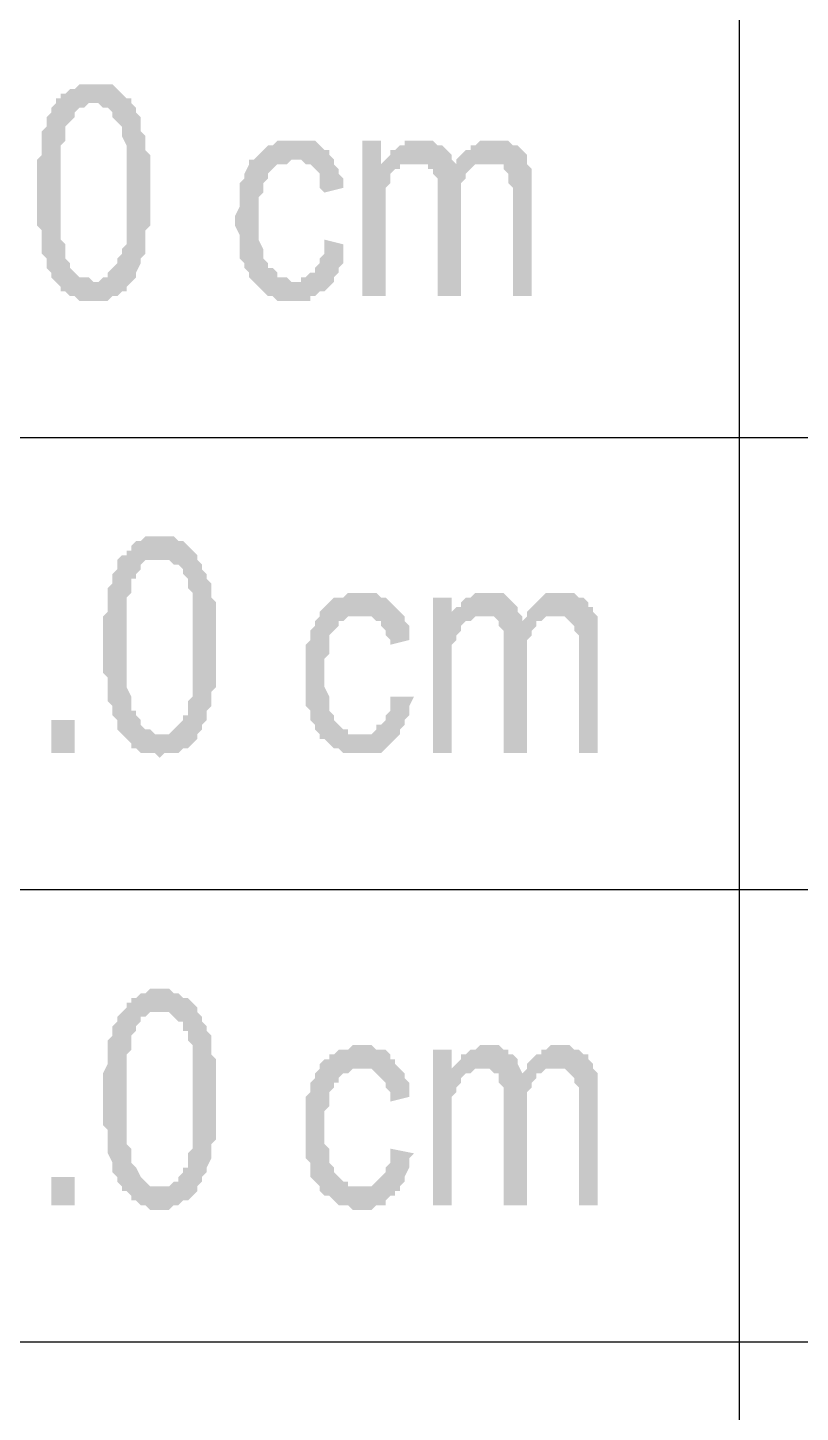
# Model space of a CAD drawing. Header units: inches. Extents: x 1387 to 2676, y -3005 to -2136.
# Drawn here: x 2558.797 to 2560.164, y -2152.162 to -2149.712 of the extents above; entities that cross this region are included whole.
import ezdxf

# ---------------------------------------------------------------- set-up
doc = ezdxf.new("R2010")
doc.units = ezdxf.units.IN
doc.header["$MEASUREMENT"] = 0
doc.layers.add('SAZE_DRAWINGS', color=7, linetype='Continuous')

msp = doc.modelspace()

# ---------------------------------------------------------------- hatches: boundary and pattern name
at = {"layer": 'SAZE_DRAWINGS'}
for points in [[(2558.91359, -2149.812061), (2558.91359, -2149.812061), (2558.88859, -2149.812061), (2558.880257, -2149.820394), (2558.871924, -2149.820394), (2558.86359, -2149.828728), (2558.855257, -2149.828728), (2558.855257, -2149.837061), (2558.846924, -2149.837061), (2558.846924, -2149.845394), (2558.91359, -2149.845394), (2558.91359, -2149.845394), (2558.921924, -2149.845394), (2558.930257, -2149.853728), (2558.93859, -2149.853728), (2558.946924, -2149.862061), (2558.946924, -2149.870394), (2558.955257, -2149.878728), (2558.955257, -2149.878728), (2558.96359, -2149.887061), (2558.96359, -2149.895394), (2558.96359, -2149.895394), (2558.96359, -2149.903728), (2558.971924, -2149.920394), (2558.971924, -2149.928728), (2558.971924, -2149.937061), (2558.971924, -2149.945394), (2558.971924, -2149.962061), (2558.971924, -2149.970394), (2558.971924, -2149.987061), (2558.971924, -2150.003728), (2558.971924, -2150.003728), (2558.971924, -2150.020394), (2558.971924, -2150.037061), (2558.971924, -2150.045394), (2558.971924, -2150.062061), (2558.971924, -2150.070394), (2558.971924, -2150.078728), (2558.971924, -2150.095394), (2558.96359, -2150.103728), (2558.96359, -2150.112061), (2558.96359, -2150.112061), (2558.955257, -2150.120394), (2558.955257, -2150.128728), (2558.955257, -2150.128728), (2558.946924, -2150.137061), (2558.93859, -2150.145394), (2558.93859, -2150.153728), (2558.930257, -2150.153728), (2558.921924, -2150.162061), (2558.91359, -2150.162061), (2558.846924, -2150.162061), (2558.855257, -2150.170394), (2558.855257, -2150.178728), (2558.86359, -2150.178728), (2558.871924, -2150.187061), (2558.880257, -2150.187061), (2558.88859, -2150.195394), (2558.896924, -2150.195394), (2558.905257, -2150.195394), (2558.91359, -2150.195394), (2558.91359, -2150.195394), (2558.921924, -2150.195394), (2558.930257, -2150.195394), (2558.93859, -2150.195394), (2558.946924, -2150.187061), (2558.955257, -2150.187061), (2558.96359, -2150.178728), (2558.971924, -2150.178728), (2558.971924, -2150.170394), (2558.971924, -2150.170394), (2558.980257, -2150.162061), (2558.98859, -2150.153728), (2558.98859, -2150.145394), (2558.996924, -2150.128728), (2558.996924, -2150.120394), (2559.005257, -2150.112061), (2559.005257, -2150.112061), (2559.005257, -2150.103728), (2559.005257, -2150.095394), (2559.005257, -2150.078728), (2559.005257, -2150.070394), (2559.01359, -2150.062061), (2559.01359, -2150.053728), (2559.01359, -2150.037061), (2559.01359, -2150.028728), (2559.01359, -2150.012061), (2559.01359, -2150.003728), (2559.01359, -2149.995394), (2559.01359, -2149.987061), (2559.01359, -2149.970394), (2559.01359, -2149.962061), (2559.01359, -2149.953728), (2559.01359, -2149.937061), (2559.005257, -2149.928728), (2559.005257, -2149.920394), (2559.005257, -2149.912061), (2559.005257, -2149.903728), (2558.996924, -2149.895394), (2558.996924, -2149.887061), (2558.996924, -2149.870394), (2558.98859, -2149.862061), (2558.98859, -2149.853728), (2558.980257, -2149.845394), (2558.980257, -2149.837061), (2558.971924, -2149.837061), (2558.96359, -2149.828728), (2558.955257, -2149.820394), (2558.955257, -2149.820394), (2558.946924, -2149.812061), (2558.93859, -2149.812061), (2558.930257, -2149.812061), (2558.921924, -2149.812061)], [(2558.846924, -2149.845394), (2558.83859, -2149.853728), (2558.83859, -2149.862061), (2558.830257, -2149.870394), (2558.830257, -2149.887061), (2558.821924, -2149.895394), (2558.821924, -2149.895394), (2558.821924, -2149.903728), (2558.821924, -2149.912061), (2558.821924, -2149.920394), (2558.821924, -2149.937061), (2558.81359, -2149.945394), (2558.81359, -2149.953728), (2558.81359, -2149.970394), (2558.81359, -2149.978728), (2558.81359, -2149.987061), (2558.81359, -2150.003728), (2558.81359, -2150.012061), (2558.81359, -2150.020394), (2558.81359, -2150.037061), (2558.81359, -2150.045394), (2558.81359, -2150.062061), (2558.821924, -2150.070394), (2558.821924, -2150.078728), (2558.821924, -2150.095394), (2558.821924, -2150.103728), (2558.821924, -2150.112061), (2558.830257, -2150.120394), (2558.830257, -2150.128728), (2558.830257, -2150.137061), (2558.83859, -2150.145394), (2558.83859, -2150.153728), (2558.846924, -2150.162061), (2558.846924, -2150.162061), (2558.91359, -2150.162061), (2558.91359, -2150.162061), (2558.905257, -2150.153728), (2558.896924, -2150.153728), (2558.88859, -2150.153728), (2558.880257, -2150.145394), (2558.871924, -2150.137061), (2558.871924, -2150.128728), (2558.871924, -2150.128728), (2558.86359, -2150.120394), (2558.86359, -2150.112061), (2558.86359, -2150.103728), (2558.86359, -2150.095394), (2558.855257, -2150.087061), (2558.855257, -2150.078728), (2558.855257, -2150.070394), (2558.855257, -2150.062061), (2558.855257, -2150.045394), (2558.855257, -2150.028728), (2558.855257, -2150.020394), (2558.855257, -2150.003728), (2558.855257, -2149.995394), (2558.855257, -2149.978728), (2558.855257, -2149.970394), (2558.855257, -2149.953728), (2558.855257, -2149.945394), (2558.855257, -2149.928728), (2558.855257, -2149.920394), (2558.86359, -2149.912061), (2558.86359, -2149.903728), (2558.86359, -2149.895394), (2558.86359, -2149.887061), (2558.871924, -2149.878728), (2558.871924, -2149.878728), (2558.880257, -2149.870394), (2558.880257, -2149.862061), (2558.88859, -2149.853728), (2558.896924, -2149.853728), (2558.905257, -2149.845394), (2558.91359, -2149.845394)], [(2559.271924, -2149.912061), (2559.23859, -2149.912061), (2559.230257, -2149.920394), (2559.221924, -2149.920394), (2559.21359, -2149.928728), (2559.21359, -2149.928728), (2559.205257, -2149.937061), (2559.196924, -2149.945394), (2559.18859, -2149.945394), (2559.18859, -2149.953728), (2559.180257, -2149.970394), (2559.180257, -2149.978728), (2559.180257, -2149.978728), (2559.171924, -2149.987061), (2559.171924, -2150.003728), (2559.171924, -2150.012061), (2559.171924, -2150.020394), (2559.171924, -2150.028728), (2559.16359, -2150.045394), (2559.16359, -2150.053728), (2559.16359, -2150.062061), (2559.171924, -2150.078728), (2559.171924, -2150.087061), (2559.171924, -2150.103728), (2559.171924, -2150.112061), (2559.171924, -2150.120394), (2559.180257, -2150.128728), (2559.180257, -2150.137061), (2559.18859, -2150.145394), (2559.18859, -2150.153728), (2559.196924, -2150.162061), (2559.26359, -2150.162061), (2559.26359, -2150.162061), (2559.255257, -2150.153728), (2559.246924, -2150.153728), (2559.23859, -2150.153728), (2559.23859, -2150.145394), (2559.230257, -2150.137061), (2559.221924, -2150.137061), (2559.221924, -2150.128728), (2559.221924, -2150.128728), (2559.21359, -2150.120394), (2559.21359, -2150.112061), (2559.21359, -2150.103728), (2559.205257, -2150.087061), (2559.205257, -2150.078728), (2559.205257, -2150.062061), (2559.205257, -2150.053728), (2559.205257, -2150.053728), (2559.205257, -2150.037061), (2559.205257, -2150.028728), (2559.205257, -2150.012061), (2559.21359, -2150.003728), (2559.21359, -2149.995394), (2559.21359, -2149.987061), (2559.221924, -2149.978728), (2559.221924, -2149.970394), (2559.221924, -2149.970394), (2559.230257, -2149.962061), (2559.23859, -2149.953728), (2559.246924, -2149.953728), (2559.255257, -2149.953728), (2559.26359, -2149.945394), (2559.271924, -2149.945394), (2559.33859, -2149.945394), (2559.330257, -2149.937061), (2559.330257, -2149.928728), (2559.321924, -2149.928728), (2559.31359, -2149.920394), (2559.31359, -2149.920394), (2559.305257, -2149.912061), (2559.296924, -2149.912061), (2559.28859, -2149.912061), (2559.280257, -2149.912061)], [(2559.421924, -2149.912061), (2559.38859, -2149.912061), (2559.38859, -2150.187061), (2559.430257, -2150.187061), (2559.430257, -2150.045394), (2559.430257, -2150.037061), (2559.430257, -2150.028728), (2559.430257, -2150.020394), (2559.430257, -2150.003728), (2559.430257, -2149.995394), (2559.43859, -2149.987061), (2559.43859, -2149.978728), (2559.43859, -2149.970394), (2559.446924, -2149.962061), (2559.455257, -2149.962061), (2559.455257, -2149.953728), (2559.421924, -2149.953728)], [(2559.48859, -2149.912061), (2559.46359, -2149.912061), (2559.46359, -2149.920394), (2559.455257, -2149.920394), (2559.446924, -2149.928728), (2559.43859, -2149.928728), (2559.43859, -2149.937061), (2559.430257, -2149.945394), (2559.480257, -2149.953728), (2559.480257, -2149.953728), (2559.496924, -2149.953728), (2559.505257, -2149.953728), (2559.505257, -2149.962061), (2559.555257, -2149.953728), (2559.555257, -2149.953728), (2559.546924, -2149.945394), (2559.546924, -2149.937061), (2559.53859, -2149.928728), (2559.530257, -2149.920394), (2559.530257, -2149.920394), (2559.521924, -2149.920394), (2559.51359, -2149.912061), (2559.51359, -2149.912061), (2559.496924, -2149.912061)], [(2559.621924, -2149.912061), (2559.621924, -2149.912061), (2559.596924, -2149.912061), (2559.58859, -2149.920394), (2559.580257, -2149.920394), (2559.580257, -2149.928728), (2559.571924, -2149.928728), (2559.56359, -2149.937061), (2559.555257, -2149.945394), (2559.61359, -2149.953728), (2559.621924, -2149.953728), (2559.630257, -2149.953728), (2559.63859, -2149.953728), (2559.63859, -2149.962061), (2559.646924, -2149.970394), (2559.646924, -2149.978728), (2559.646924, -2149.987061), (2559.655257, -2149.995394), (2559.655257, -2150.003728), (2559.655257, -2150.020394), (2559.655257, -2150.187061), (2559.68859, -2150.187061), (2559.68859, -2150.003728), (2559.68859, -2149.995394), (2559.68859, -2149.987061), (2559.68859, -2149.978728), (2559.68859, -2149.962061), (2559.680257, -2149.953728), (2559.680257, -2149.945394), (2559.680257, -2149.937061), (2559.671924, -2149.928728), (2559.671924, -2149.928728), (2559.66359, -2149.920394), (2559.655257, -2149.920394), (2559.646924, -2149.912061), (2559.63859, -2149.912061), (2559.630257, -2149.912061)], [(2559.33859, -2149.945394), (2559.271924, -2149.945394), (2559.280257, -2149.945394), (2559.28859, -2149.953728), (2559.296924, -2149.953728), (2559.305257, -2149.962061), (2559.305257, -2149.962061), (2559.31359, -2149.970394), (2559.31359, -2149.978728), (2559.31359, -2149.995394), (2559.321924, -2150.003728), (2559.355257, -2149.995394), (2559.355257, -2149.995394), (2559.355257, -2149.978728), (2559.346924, -2149.970394), (2559.346924, -2149.962061), (2559.33859, -2149.953728)], [(2559.555257, -2149.945394), (2559.555257, -2149.953728), (2559.505257, -2149.962061), (2559.51359, -2149.962061), (2559.51359, -2149.970394), (2559.521924, -2149.978728), (2559.521924, -2149.987061), (2559.521924, -2149.995394), (2559.521924, -2150.012061), (2559.521924, -2150.187061), (2559.56359, -2150.187061), (2559.56359, -2150.028728), (2559.56359, -2150.028728), (2559.56359, -2150.012061), (2559.56359, -2150.003728), (2559.56359, -2149.995394), (2559.56359, -2149.987061), (2559.571924, -2149.978728), (2559.571924, -2149.970394), (2559.571924, -2149.970394), (2559.580257, -2149.962061), (2559.58859, -2149.953728), (2559.596924, -2149.953728), (2559.605257, -2149.953728), (2559.61359, -2149.953728)], [(2559.321924, -2150.087061), (2559.321924, -2150.112061), (2559.31359, -2150.120394), (2559.31359, -2150.128728), (2559.305257, -2150.137061), (2559.305257, -2150.145394), (2559.296924, -2150.145394), (2559.28859, -2150.153728), (2559.280257, -2150.153728), (2559.280257, -2150.162061), (2559.26359, -2150.162061), (2559.196924, -2150.162061), (2559.196924, -2150.162061), (2559.205257, -2150.170394), (2559.21359, -2150.178728), (2559.221924, -2150.187061), (2559.221924, -2150.187061), (2559.230257, -2150.187061), (2559.23859, -2150.195394), (2559.246924, -2150.195394), (2559.255257, -2150.195394), (2559.26359, -2150.195394), (2559.271924, -2150.195394), (2559.28859, -2150.195394), (2559.296924, -2150.195394), (2559.296924, -2150.187061), (2559.305257, -2150.187061), (2559.31359, -2150.178728), (2559.321924, -2150.178728), (2559.330257, -2150.170394), (2559.330257, -2150.170394), (2559.33859, -2150.162061), (2559.33859, -2150.153728), (2559.346924, -2150.145394), (2559.346924, -2150.137061), (2559.355257, -2150.128728), (2559.355257, -2150.120394), (2559.355257, -2150.103728), (2559.355257, -2150.095394)], [(2559.030257, -2150.612061), (2559.030257, -2150.612061), (2559.005257, -2150.612061), (2558.996924, -2150.620394), (2558.98859, -2150.620394), (2558.980257, -2150.628728), (2558.980257, -2150.637061), (2558.971924, -2150.637061), (2558.971924, -2150.645394), (2558.96359, -2150.645394), (2559.030257, -2150.653728), (2559.030257, -2150.653728), (2559.03859, -2150.653728), (2559.046924, -2150.653728), (2559.055257, -2150.662061), (2559.06359, -2150.662061), (2559.071924, -2150.670394), (2559.071924, -2150.678728), (2559.071924, -2150.678728), (2559.080257, -2150.687061), (2559.080257, -2150.695394), (2559.080257, -2150.703728), (2559.08859, -2150.712061), (2559.08859, -2150.720394), (2559.08859, -2150.728728), (2559.08859, -2150.737061), (2559.08859, -2150.753728), (2559.08859, -2150.762061), (2559.08859, -2150.778728), (2559.08859, -2150.787061), (2559.08859, -2150.803728), (2559.08859, -2150.812061), (2559.08859, -2150.820394), (2559.08859, -2150.837061), (2559.08859, -2150.853728), (2559.08859, -2150.862061), (2559.08859, -2150.870394), (2559.08859, -2150.887061), (2559.08859, -2150.895394), (2559.080257, -2150.903728), (2559.080257, -2150.912061), (2559.080257, -2150.920394), (2559.080257, -2150.928728), (2559.071924, -2150.928728), (2559.071924, -2150.937061), (2559.06359, -2150.945394), (2559.06359, -2150.945394), (2559.055257, -2150.953728), (2559.046924, -2150.962061), (2559.03859, -2150.962061), (2559.030257, -2150.962061), (2558.96359, -2150.962061), (2558.971924, -2150.970394), (2558.980257, -2150.978728), (2558.980257, -2150.987061), (2558.98859, -2150.987061), (2558.996924, -2150.995394), (2559.005257, -2150.995394), (2559.01359, -2150.995394), (2559.021924, -2150.995394), (2559.030257, -2151.003728), (2559.030257, -2151.003728), (2559.03859, -2150.995394), (2559.046924, -2150.995394), (2559.055257, -2150.995394), (2559.06359, -2150.995394), (2559.071924, -2150.987061), (2559.080257, -2150.987061), (2559.08859, -2150.978728), (2559.08859, -2150.978728), (2559.096924, -2150.970394), (2559.096924, -2150.962061), (2559.105257, -2150.953728), (2559.105257, -2150.945394), (2559.11359, -2150.937061), (2559.11359, -2150.920394), (2559.121924, -2150.912061), (2559.121924, -2150.912061), (2559.121924, -2150.903728), (2559.121924, -2150.895394), (2559.121924, -2150.887061), (2559.130257, -2150.878728), (2559.130257, -2150.862061), (2559.130257, -2150.853728), (2559.130257, -2150.845394), (2559.130257, -2150.828728), (2559.130257, -2150.820394), (2559.130257, -2150.803728), (2559.130257, -2150.795394), (2559.130257, -2150.787061), (2559.130257, -2150.770394), (2559.130257, -2150.762061), (2559.130257, -2150.753728), (2559.130257, -2150.745394), (2559.130257, -2150.728728), (2559.121924, -2150.720394), (2559.121924, -2150.712061), (2559.121924, -2150.703728), (2559.121924, -2150.695394), (2559.11359, -2150.687061), (2559.11359, -2150.678728), (2559.105257, -2150.670394), (2559.105257, -2150.662061), (2559.096924, -2150.653728), (2559.096924, -2150.645394), (2559.08859, -2150.637061), (2559.080257, -2150.628728), (2559.071924, -2150.620394), (2559.071924, -2150.620394), (2559.06359, -2150.620394), (2559.055257, -2150.612061), (2559.046924, -2150.612061), (2559.03859, -2150.612061)], [(2558.96359, -2150.645394), (2558.955257, -2150.653728), (2558.955257, -2150.670394), (2558.946924, -2150.678728), (2558.946924, -2150.687061), (2558.946924, -2150.695394), (2558.93859, -2150.703728), (2558.93859, -2150.712061), (2558.93859, -2150.720394), (2558.93859, -2150.728728), (2558.93859, -2150.737061), (2558.93859, -2150.745394), (2558.930257, -2150.753728), (2558.930257, -2150.770394), (2558.930257, -2150.778728), (2558.930257, -2150.795394), (2558.930257, -2150.803728), (2558.930257, -2150.812061), (2558.930257, -2150.828728), (2558.930257, -2150.837061), (2558.930257, -2150.853728), (2558.93859, -2150.862061), (2558.93859, -2150.870394), (2558.93859, -2150.887061), (2558.93859, -2150.895394), (2558.93859, -2150.903728), (2558.946924, -2150.912061), (2558.946924, -2150.920394), (2558.946924, -2150.928728), (2558.955257, -2150.937061), (2558.955257, -2150.945394), (2558.955257, -2150.953728), (2558.96359, -2150.962061), (2558.96359, -2150.962061), (2559.030257, -2150.962061), (2559.030257, -2150.962061), (2559.021924, -2150.962061), (2559.01359, -2150.953728), (2559.005257, -2150.953728), (2558.996924, -2150.945394), (2558.996924, -2150.937061), (2558.98859, -2150.928728), (2558.98859, -2150.928728), (2558.98859, -2150.920394), (2558.980257, -2150.920394), (2558.980257, -2150.912061), (2558.980257, -2150.903728), (2558.980257, -2150.895394), (2558.971924, -2150.878728), (2558.971924, -2150.870394), (2558.971924, -2150.862061), (2558.971924, -2150.845394), (2558.971924, -2150.837061), (2558.971924, -2150.820394), (2558.971924, -2150.803728), (2558.971924, -2150.795394), (2558.971924, -2150.778728), (2558.971924, -2150.770394), (2558.971924, -2150.753728), (2558.971924, -2150.745394), (2558.971924, -2150.737061), (2558.971924, -2150.720394), (2558.980257, -2150.712061), (2558.980257, -2150.703728), (2558.980257, -2150.695394), (2558.980257, -2150.687061), (2558.98859, -2150.687061), (2558.98859, -2150.678728), (2558.996924, -2150.670394), (2558.996924, -2150.662061), (2559.005257, -2150.653728), (2559.01359, -2150.653728), (2559.021924, -2150.653728), (2559.030257, -2150.653728)], [(2559.38859, -2150.712061), (2559.36359, -2150.712061), (2559.355257, -2150.720394), (2559.33859, -2150.720394), (2559.330257, -2150.728728), (2559.330257, -2150.728728), (2559.321924, -2150.737061), (2559.31359, -2150.745394), (2559.31359, -2150.753728), (2559.305257, -2150.762061), (2559.305257, -2150.770394), (2559.296924, -2150.778728), (2559.296924, -2150.787061), (2559.296924, -2150.795394), (2559.28859, -2150.803728), (2559.28859, -2150.812061), (2559.28859, -2150.820394), (2559.28859, -2150.837061), (2559.28859, -2150.845394), (2559.28859, -2150.853728), (2559.28859, -2150.870394), (2559.28859, -2150.878728), (2559.28859, -2150.895394), (2559.28859, -2150.903728), (2559.28859, -2150.912061), (2559.296924, -2150.920394), (2559.296924, -2150.928728), (2559.296924, -2150.937061), (2559.305257, -2150.945394), (2559.305257, -2150.953728), (2559.31359, -2150.962061), (2559.38859, -2150.962061), (2559.38859, -2150.962061), (2559.371924, -2150.962061), (2559.36359, -2150.962061), (2559.36359, -2150.953728), (2559.355257, -2150.953728), (2559.346924, -2150.945394), (2559.33859, -2150.937061), (2559.33859, -2150.937061), (2559.33859, -2150.928728), (2559.330257, -2150.920394), (2559.330257, -2150.912061), (2559.330257, -2150.903728), (2559.330257, -2150.895394), (2559.321924, -2150.878728), (2559.321924, -2150.870394), (2559.321924, -2150.853728), (2559.321924, -2150.853728), (2559.321924, -2150.837061), (2559.321924, -2150.828728), (2559.330257, -2150.820394), (2559.330257, -2150.803728), (2559.330257, -2150.795394), (2559.330257, -2150.787061), (2559.33859, -2150.778728), (2559.33859, -2150.778728), (2559.346924, -2150.770394), (2559.346924, -2150.762061), (2559.355257, -2150.762061), (2559.36359, -2150.753728), (2559.371924, -2150.753728), (2559.380257, -2150.753728), (2559.38859, -2150.753728), (2559.455257, -2150.745394), (2559.446924, -2150.737061), (2559.446924, -2150.737061), (2559.43859, -2150.728728), (2559.43859, -2150.728728), (2559.430257, -2150.720394), (2559.421924, -2150.720394), (2559.41359, -2150.712061), (2559.405257, -2150.712061), (2559.396924, -2150.712061)], [(2559.546924, -2150.720394), (2559.51359, -2150.720394), (2559.51359, -2150.995394), (2559.546924, -2150.995394), (2559.546924, -2150.853728), (2559.546924, -2150.845394), (2559.546924, -2150.828728), (2559.546924, -2150.820394), (2559.546924, -2150.812061), (2559.546924, -2150.803728), (2559.555257, -2150.795394), (2559.555257, -2150.787061), (2559.56359, -2150.778728), (2559.56359, -2150.770394), (2559.571924, -2150.762061), (2559.580257, -2150.762061), (2559.546924, -2150.753728)], [(2559.61359, -2150.712061), (2559.58859, -2150.712061), (2559.580257, -2150.720394), (2559.571924, -2150.720394), (2559.56359, -2150.728728), (2559.56359, -2150.737061), (2559.555257, -2150.737061), (2559.546924, -2150.745394), (2559.605257, -2150.753728), (2559.605257, -2150.753728), (2559.61359, -2150.753728), (2559.621924, -2150.753728), (2559.630257, -2150.762061), (2559.671924, -2150.762061), (2559.671924, -2150.753728), (2559.66359, -2150.745394), (2559.66359, -2150.737061), (2559.655257, -2150.728728), (2559.646924, -2150.720394), (2559.646924, -2150.720394), (2559.646924, -2150.720394), (2559.63859, -2150.712061), (2559.630257, -2150.712061), (2559.621924, -2150.712061)], [(2559.73859, -2150.712061), (2559.73859, -2150.712061), (2559.71359, -2150.712061), (2559.705257, -2150.720394), (2559.705257, -2150.720394), (2559.696924, -2150.728728), (2559.68859, -2150.737061), (2559.680257, -2150.745394), (2559.680257, -2150.753728), (2559.730257, -2150.753728), (2559.73859, -2150.753728), (2559.746924, -2150.753728), (2559.755257, -2150.762061), (2559.755257, -2150.762061), (2559.76359, -2150.770394), (2559.76359, -2150.778728), (2559.771924, -2150.787061), (2559.771924, -2150.795394), (2559.771924, -2150.803728), (2559.771924, -2150.820394), (2559.771924, -2150.995394), (2559.805257, -2150.995394), (2559.805257, -2150.803728), (2559.805257, -2150.803728), (2559.805257, -2150.787061), (2559.805257, -2150.778728), (2559.805257, -2150.770394), (2559.805257, -2150.753728), (2559.796924, -2150.745394), (2559.796924, -2150.737061), (2559.78859, -2150.737061), (2559.78859, -2150.728728), (2559.780257, -2150.720394), (2559.771924, -2150.720394), (2559.76359, -2150.712061), (2559.755257, -2150.712061), (2559.746924, -2150.712061)], [(2559.455257, -2150.745394), (2559.38859, -2150.753728), (2559.38859, -2150.753728), (2559.405257, -2150.753728), (2559.41359, -2150.762061), (2559.421924, -2150.762061), (2559.421924, -2150.770394), (2559.430257, -2150.778728), (2559.430257, -2150.787061), (2559.43859, -2150.795394), (2559.43859, -2150.803728), (2559.471924, -2150.795394), (2559.471924, -2150.795394), (2559.471924, -2150.787061), (2559.471924, -2150.770394), (2559.46359, -2150.762061), (2559.46359, -2150.753728)], [(2559.546924, -2150.745394), (2559.546924, -2150.753728), (2559.580257, -2150.762061), (2559.58859, -2150.753728), (2559.596924, -2150.753728), (2559.605257, -2150.753728)], [(2559.680257, -2150.753728), (2559.671924, -2150.762061), (2559.630257, -2150.762061), (2559.630257, -2150.770394), (2559.630257, -2150.770394), (2559.63859, -2150.778728), (2559.63859, -2150.787061), (2559.63859, -2150.803728), (2559.63859, -2150.812061), (2559.63859, -2150.995394), (2559.680257, -2150.995394), (2559.680257, -2150.837061), (2559.680257, -2150.828728), (2559.680257, -2150.812061), (2559.680257, -2150.803728), (2559.680257, -2150.795394), (2559.68859, -2150.787061), (2559.68859, -2150.778728), (2559.696924, -2150.770394), (2559.696924, -2150.770394), (2559.696924, -2150.762061), (2559.705257, -2150.762061), (2559.71359, -2150.753728), (2559.721924, -2150.753728), (2559.730257, -2150.753728)], [(2559.43859, -2150.895394), (2559.43859, -2150.895394), (2559.43859, -2150.920394), (2559.430257, -2150.928728), (2559.430257, -2150.937061), (2559.421924, -2150.945394), (2559.41359, -2150.945394), (2559.41359, -2150.953728), (2559.405257, -2150.962061), (2559.396924, -2150.962061), (2559.38859, -2150.962061), (2559.31359, -2150.962061), (2559.31359, -2150.970394), (2559.321924, -2150.970394), (2559.330257, -2150.978728), (2559.33859, -2150.987061), (2559.346924, -2150.987061), (2559.355257, -2150.995394), (2559.36359, -2150.995394), (2559.371924, -2150.995394), (2559.380257, -2150.995394), (2559.38859, -2150.995394), (2559.396924, -2150.995394), (2559.405257, -2150.995394), (2559.41359, -2150.995394), (2559.421924, -2150.995394), (2559.430257, -2150.987061), (2559.430257, -2150.987061), (2559.43859, -2150.978728), (2559.446924, -2150.970394), (2559.446924, -2150.970394), (2559.455257, -2150.962061), (2559.455257, -2150.953728), (2559.46359, -2150.945394), (2559.46359, -2150.937061), (2559.471924, -2150.928728), (2559.471924, -2150.920394), (2559.471924, -2150.912061), (2559.480257, -2150.895394)], [(2559.030257, -2151.412061), (2559.030257, -2151.412061), (2559.01359, -2151.412061), (2559.005257, -2151.420394), (2558.996924, -2151.420394), (2558.98859, -2151.428728), (2558.980257, -2151.428728), (2558.980257, -2151.437061), (2558.971924, -2151.437061), (2558.971924, -2151.445394), (2558.96359, -2151.453728), (2559.030257, -2151.453728), (2559.030257, -2151.453728), (2559.03859, -2151.453728), (2559.046924, -2151.453728), (2559.055257, -2151.462061), (2559.06359, -2151.470394), (2559.071924, -2151.470394), (2559.071924, -2151.487061), (2559.071924, -2151.487061), (2559.080257, -2151.487061), (2559.080257, -2151.495394), (2559.080257, -2151.503728), (2559.08859, -2151.512061), (2559.08859, -2151.520394), (2559.08859, -2151.528728), (2559.08859, -2151.545394), (2559.08859, -2151.553728), (2559.08859, -2151.562061), (2559.08859, -2151.578728), (2559.08859, -2151.595394), (2559.08859, -2151.612061), (2559.08859, -2151.612061), (2559.08859, -2151.628728), (2559.08859, -2151.637061), (2559.08859, -2151.653728), (2559.08859, -2151.662061), (2559.08859, -2151.678728), (2559.08859, -2151.687061), (2559.08859, -2151.695394), (2559.080257, -2151.703728), (2559.080257, -2151.712061), (2559.080257, -2151.720394), (2559.080257, -2151.728728), (2559.071924, -2151.728728), (2559.071924, -2151.737061), (2559.06359, -2151.745394), (2559.06359, -2151.753728), (2559.055257, -2151.753728), (2559.046924, -2151.762061), (2559.03859, -2151.762061), (2559.030257, -2151.762061), (2558.96359, -2151.770394), (2558.971924, -2151.770394), (2558.980257, -2151.778728), (2558.980257, -2151.787061), (2558.98859, -2151.787061), (2558.996924, -2151.795394), (2559.005257, -2151.795394), (2559.01359, -2151.803728), (2559.021924, -2151.803728), (2559.030257, -2151.803728), (2559.030257, -2151.803728), (2559.03859, -2151.803728), (2559.046924, -2151.803728), (2559.055257, -2151.795394), (2559.06359, -2151.795394), (2559.071924, -2151.787061), (2559.080257, -2151.787061), (2559.08859, -2151.778728), (2559.08859, -2151.778728), (2559.096924, -2151.770394), (2559.096924, -2151.762061), (2559.105257, -2151.753728), (2559.105257, -2151.745394), (2559.11359, -2151.737061), (2559.11359, -2151.728728), (2559.121924, -2151.712061), (2559.121924, -2151.712061), (2559.121924, -2151.703728), (2559.121924, -2151.695394), (2559.121924, -2151.687061), (2559.130257, -2151.678728), (2559.130257, -2151.670394), (2559.130257, -2151.653728), (2559.130257, -2151.645394), (2559.130257, -2151.637061), (2559.130257, -2151.620394), (2559.130257, -2151.612061), (2559.130257, -2151.603728), (2559.130257, -2151.587061), (2559.130257, -2151.578728), (2559.130257, -2151.562061), (2559.130257, -2151.553728), (2559.130257, -2151.545394), (2559.130257, -2151.537061), (2559.121924, -2151.528728), (2559.121924, -2151.520394), (2559.121924, -2151.512061), (2559.121924, -2151.495394), (2559.11359, -2151.487061), (2559.11359, -2151.478728), (2559.105257, -2151.470394), (2559.105257, -2151.462061), (2559.096924, -2151.453728), (2559.096924, -2151.445394), (2559.08859, -2151.437061), (2559.080257, -2151.428728), (2559.071924, -2151.428728), (2559.071924, -2151.428728), (2559.06359, -2151.420394), (2559.055257, -2151.420394), (2559.046924, -2151.412061), (2559.03859, -2151.412061)], [(2558.96359, -2151.453728), (2558.955257, -2151.462061), (2558.955257, -2151.470394), (2558.946924, -2151.478728), (2558.946924, -2151.487061), (2558.946924, -2151.495394), (2558.93859, -2151.503728), (2558.93859, -2151.512061), (2558.93859, -2151.520394), (2558.93859, -2151.528728), (2558.93859, -2151.537061), (2558.93859, -2151.545394), (2558.930257, -2151.562061), (2558.930257, -2151.570394), (2558.930257, -2151.587061), (2558.930257, -2151.595394), (2558.930257, -2151.612061), (2558.930257, -2151.612061), (2558.930257, -2151.628728), (2558.930257, -2151.637061), (2558.930257, -2151.653728), (2558.93859, -2151.662061), (2558.93859, -2151.678728), (2558.93859, -2151.687061), (2558.93859, -2151.695394), (2558.93859, -2151.703728), (2558.946924, -2151.720394), (2558.946924, -2151.728728), (2558.946924, -2151.737061), (2558.955257, -2151.745394), (2558.955257, -2151.745394), (2558.955257, -2151.753728), (2558.96359, -2151.762061), (2558.96359, -2151.770394), (2559.030257, -2151.762061), (2559.030257, -2151.762061), (2559.021924, -2151.762061), (2559.01359, -2151.762061), (2559.005257, -2151.753728), (2558.996924, -2151.745394), (2558.996924, -2151.745394), (2558.98859, -2151.728728), (2558.98859, -2151.728728), (2558.98859, -2151.728728), (2558.980257, -2151.720394), (2558.980257, -2151.712061), (2558.980257, -2151.703728), (2558.980257, -2151.695394), (2558.971924, -2151.687061), (2558.971924, -2151.670394), (2558.971924, -2151.662061), (2558.971924, -2151.653728), (2558.971924, -2151.637061), (2558.971924, -2151.620394), (2558.971924, -2151.612061), (2558.971924, -2151.595394), (2558.971924, -2151.587061), (2558.971924, -2151.570394), (2558.971924, -2151.562061), (2558.971924, -2151.545394), (2558.971924, -2151.537061), (2558.971924, -2151.528728), (2558.980257, -2151.520394), (2558.980257, -2151.503728), (2558.980257, -2151.495394), (2558.980257, -2151.495394), (2558.98859, -2151.487061), (2558.98859, -2151.478728), (2558.996924, -2151.470394), (2558.996924, -2151.462061), (2559.005257, -2151.462061), (2559.01359, -2151.453728), (2559.021924, -2151.453728), (2559.030257, -2151.453728)], [(2559.38859, -2151.512061), (2559.371924, -2151.512061), (2559.36359, -2151.520394), (2559.346924, -2151.520394), (2559.33859, -2151.528728), (2559.330257, -2151.528728), (2559.330257, -2151.537061), (2559.321924, -2151.537061), (2559.31359, -2151.545394), (2559.31359, -2151.553728), (2559.305257, -2151.562061), (2559.305257, -2151.570394), (2559.296924, -2151.578728), (2559.296924, -2151.587061), (2559.296924, -2151.595394), (2559.28859, -2151.603728), (2559.28859, -2151.612061), (2559.28859, -2151.628728), (2559.28859, -2151.637061), (2559.28859, -2151.645394), (2559.28859, -2151.662061), (2559.28859, -2151.670394), (2559.28859, -2151.678728), (2559.28859, -2151.695394), (2559.28859, -2151.703728), (2559.28859, -2151.712061), (2559.296924, -2151.720394), (2559.296924, -2151.737061), (2559.296924, -2151.745394), (2559.305257, -2151.753728), (2559.305257, -2151.753728), (2559.31359, -2151.762061), (2559.38859, -2151.762061), (2559.38859, -2151.762061), (2559.371924, -2151.762061), (2559.36359, -2151.762061), (2559.36359, -2151.753728), (2559.355257, -2151.753728), (2559.346924, -2151.745394), (2559.33859, -2151.737061), (2559.33859, -2151.737061), (2559.33859, -2151.728728), (2559.330257, -2151.720394), (2559.330257, -2151.712061), (2559.330257, -2151.703728), (2559.330257, -2151.695394), (2559.321924, -2151.687061), (2559.321924, -2151.670394), (2559.321924, -2151.653728), (2559.321924, -2151.653728), (2559.321924, -2151.645394), (2559.321924, -2151.628728), (2559.330257, -2151.620394), (2559.330257, -2151.612061), (2559.330257, -2151.603728), (2559.330257, -2151.595394), (2559.33859, -2151.587061), (2559.33859, -2151.578728), (2559.346924, -2151.578728), (2559.346924, -2151.570394), (2559.355257, -2151.562061), (2559.36359, -2151.562061), (2559.371924, -2151.553728), (2559.380257, -2151.553728), (2559.38859, -2151.553728), (2559.455257, -2151.553728), (2559.446924, -2151.545394), (2559.446924, -2151.537061), (2559.43859, -2151.537061), (2559.43859, -2151.528728), (2559.430257, -2151.520394), (2559.421924, -2151.520394), (2559.41359, -2151.520394), (2559.405257, -2151.512061), (2559.396924, -2151.512061)], [(2559.61359, -2151.512061), (2559.596924, -2151.512061), (2559.58859, -2151.520394), (2559.580257, -2151.520394), (2559.571924, -2151.528728), (2559.56359, -2151.528728), (2559.56359, -2151.537061), (2559.555257, -2151.545394), (2559.546924, -2151.553728), (2559.605257, -2151.553728), (2559.605257, -2151.553728), (2559.61359, -2151.553728), (2559.621924, -2151.562061), (2559.630257, -2151.562061), (2559.671924, -2151.562061), (2559.671924, -2151.562061), (2559.66359, -2151.545394), (2559.66359, -2151.537061), (2559.655257, -2151.528728), (2559.646924, -2151.528728), (2559.646924, -2151.528728), (2559.646924, -2151.520394), (2559.63859, -2151.520394), (2559.630257, -2151.512061), (2559.621924, -2151.512061)], [(2559.73859, -2151.512061), (2559.73859, -2151.512061), (2559.721924, -2151.512061), (2559.71359, -2151.520394), (2559.705257, -2151.520394), (2559.705257, -2151.528728), (2559.696924, -2151.528728), (2559.68859, -2151.537061), (2559.680257, -2151.545394), (2559.680257, -2151.553728), (2559.730257, -2151.553728), (2559.73859, -2151.553728), (2559.746924, -2151.553728), (2559.755257, -2151.562061), (2559.755257, -2151.562061), (2559.76359, -2151.570394), (2559.76359, -2151.578728), (2559.771924, -2151.587061), (2559.771924, -2151.595394), (2559.771924, -2151.612061), (2559.771924, -2151.620394), (2559.771924, -2151.795394), (2559.805257, -2151.795394), (2559.805257, -2151.603728), (2559.805257, -2151.603728), (2559.805257, -2151.587061), (2559.805257, -2151.578728), (2559.805257, -2151.570394), (2559.805257, -2151.562061), (2559.796924, -2151.553728), (2559.796924, -2151.545394), (2559.78859, -2151.537061), (2559.78859, -2151.528728), (2559.780257, -2151.528728), (2559.771924, -2151.520394), (2559.76359, -2151.520394), (2559.755257, -2151.512061), (2559.746924, -2151.512061)], [(2559.546924, -2151.520394), (2559.51359, -2151.520394), (2559.51359, -2151.795394), (2559.546924, -2151.795394), (2559.546924, -2151.653728), (2559.546924, -2151.645394), (2559.546924, -2151.637061), (2559.546924, -2151.620394), (2559.546924, -2151.612061), (2559.546924, -2151.603728), (2559.555257, -2151.595394), (2559.555257, -2151.587061), (2559.56359, -2151.578728), (2559.56359, -2151.570394), (2559.571924, -2151.562061), (2559.580257, -2151.562061), (2559.546924, -2151.562061)], [(2559.455257, -2151.553728), (2559.38859, -2151.553728), (2559.405257, -2151.553728), (2559.41359, -2151.562061), (2559.421924, -2151.570394), (2559.421924, -2151.570394), (2559.430257, -2151.578728), (2559.430257, -2151.587061), (2559.43859, -2151.595394), (2559.43859, -2151.612061), (2559.471924, -2151.603728), (2559.471924, -2151.595394), (2559.471924, -2151.587061), (2559.471924, -2151.578728), (2559.46359, -2151.570394), (2559.46359, -2151.562061)], [(2559.546924, -2151.553728), (2559.546924, -2151.562061), (2559.580257, -2151.562061), (2559.58859, -2151.553728), (2559.596924, -2151.553728), (2559.605257, -2151.553728)], [(2559.680257, -2151.553728), (2559.671924, -2151.562061), (2559.630257, -2151.562061), (2559.630257, -2151.578728), (2559.63859, -2151.587061), (2559.63859, -2151.595394), (2559.63859, -2151.603728), (2559.63859, -2151.620394), (2559.63859, -2151.795394), (2559.680257, -2151.795394), (2559.680257, -2151.637061), (2559.680257, -2151.628728), (2559.680257, -2151.620394), (2559.680257, -2151.603728), (2559.680257, -2151.595394), (2559.68859, -2151.587061), (2559.68859, -2151.578728), (2559.696924, -2151.570394), (2559.696924, -2151.570394), (2559.696924, -2151.562061), (2559.705257, -2151.562061), (2559.71359, -2151.553728), (2559.721924, -2151.553728), (2559.730257, -2151.553728)], [(2559.43859, -2151.695394), (2559.43859, -2151.720394), (2559.430257, -2151.728728), (2559.430257, -2151.737061), (2559.421924, -2151.745394), (2559.41359, -2151.753728), (2559.41359, -2151.753728), (2559.405257, -2151.762061), (2559.396924, -2151.762061), (2559.38859, -2151.762061), (2559.31359, -2151.762061), (2559.31359, -2151.770394), (2559.321924, -2151.778728), (2559.330257, -2151.778728), (2559.33859, -2151.787061), (2559.346924, -2151.795394), (2559.355257, -2151.795394), (2559.36359, -2151.795394), (2559.371924, -2151.803728), (2559.380257, -2151.803728), (2559.38859, -2151.803728), (2559.396924, -2151.803728), (2559.405257, -2151.803728), (2559.41359, -2151.795394), (2559.421924, -2151.795394), (2559.430257, -2151.795394), (2559.430257, -2151.787061), (2559.43859, -2151.778728), (2559.446924, -2151.778728), (2559.446924, -2151.770394), (2559.455257, -2151.770394), (2559.455257, -2151.762061), (2559.46359, -2151.753728), (2559.46359, -2151.745394), (2559.471924, -2151.728728), (2559.471924, -2151.720394), (2559.471924, -2151.712061), (2559.480257, -2151.703728)]]:
    msp.add_hatch(color=3, dxfattribs=at).paths.add_polyline_path(points)

# ---------------------------------------------------------------- linework, layer by layer
at = {"layer": 'SAZE_DRAWINGS', "color": 3}
for points in [[(2560.055257, -2145.620394), (2560.055257, -2154.445394)], [(2554.555257, -2150.437061), (2564.680257, -2150.437061)], [(2554.555257, -2151.237061), (2564.680257, -2151.237061)], [(2554.555257, -2152.037061), (2564.680257, -2152.037061)]]:
    msp.add_lwpolyline(points, dxfattribs=at)
for points in [[(2559.430257, -2149.945394), (2559.421924, -2149.953728), (2559.480257, -2149.953728)], [(2558.83859, -2150.995394), (2558.83859, -2150.937061), (2558.880257, -2150.995394), (2558.880257, -2150.937061)], [(2558.83859, -2151.795394), (2558.83859, -2151.745394), (2558.880257, -2151.795394), (2558.880257, -2151.745394)]]:
    msp.add_solid(points, dxfattribs=at)

doc.saveas('drawing.dxf')
